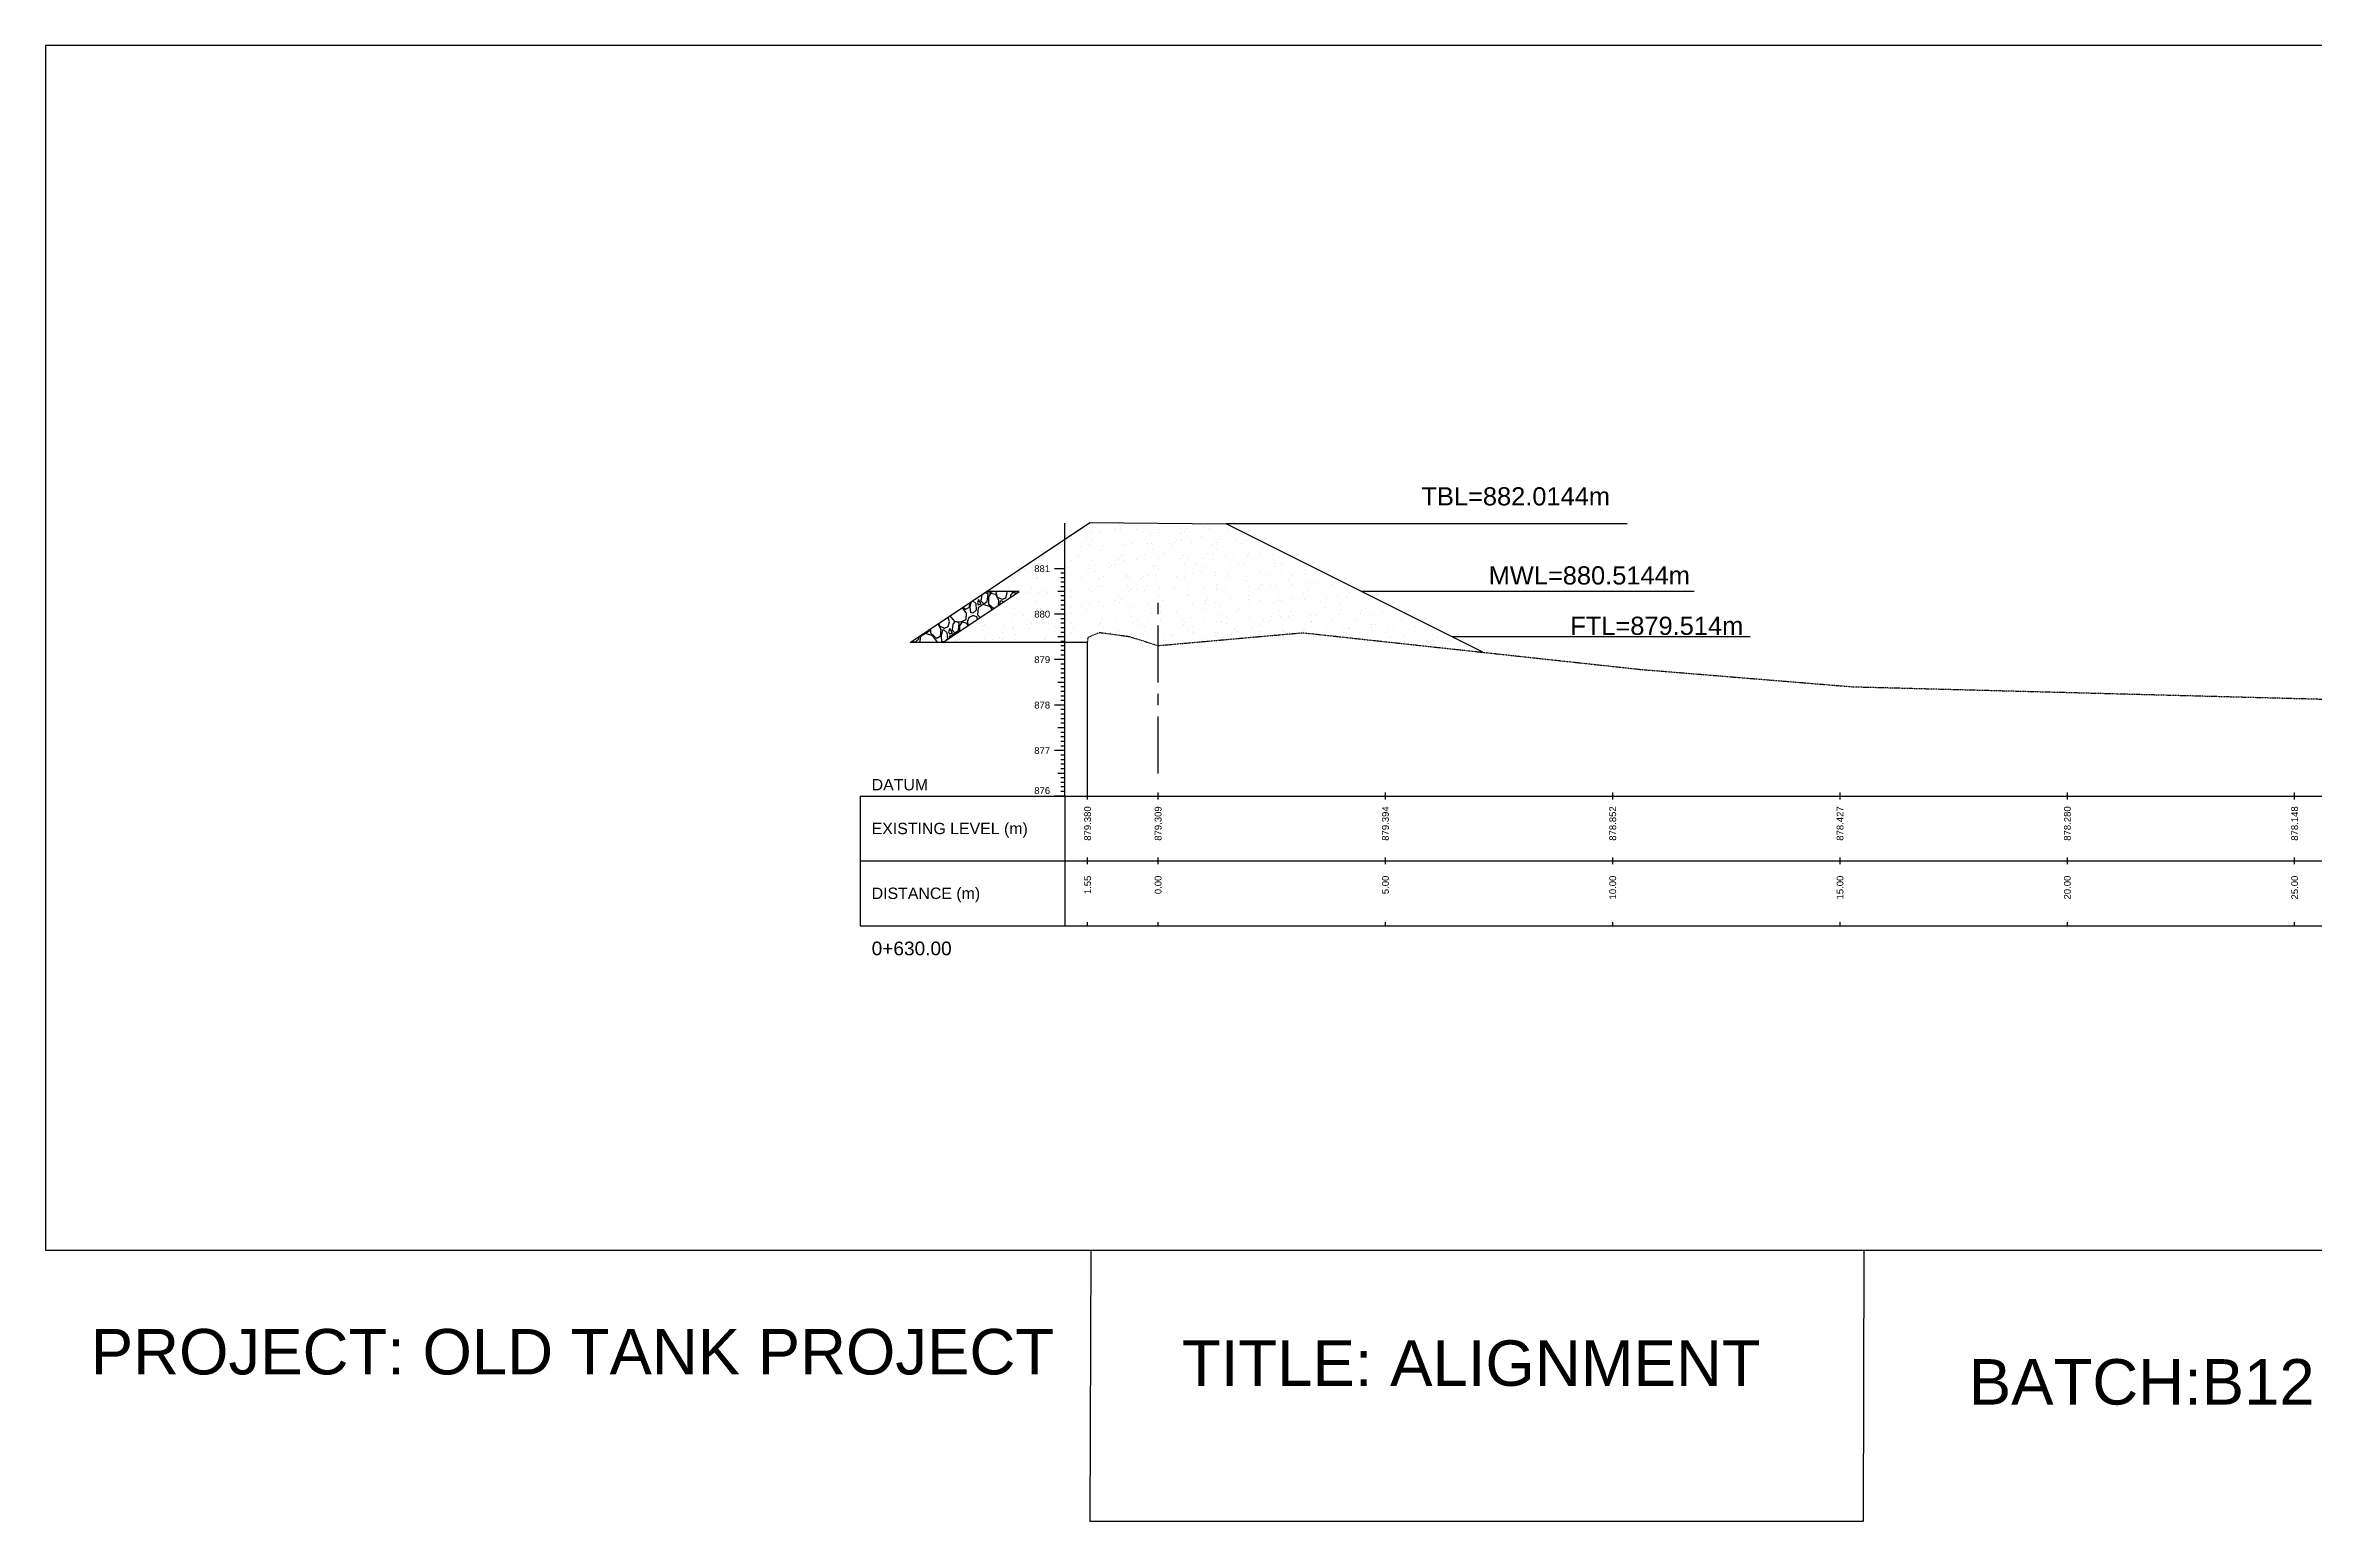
# Model space of a CAD drawing. Header units: millimetres. Extents: x 2640 to 12113, y 6003 to 13668.
# Drawn here: x 3527.2 to 4026.3, y 6450.8 to 6775.4 of the extents above; entities that cross this region are included whole.
import ezdxf
from ezdxf.enums import TextEntityAlignment as Align

# ---------------------------------------------------------------- set-up
doc = ezdxf.new("R2010")
doc.units = ezdxf.units.MM
doc.linetypes.add('CENTER', pattern=[2, 1.25, -0.25, 0.25, -0.25])
doc.linetypes.add('HIDDEN', pattern=[0.375, 0.25, -0.125])
for name, color, linetype in [('CL', 6, 'CENTER'), ('CS_Drawing', 7, 'Continuous'), ('GL', 3, 'HIDDEN')]:
    doc.layers.add(name, color=color, linetype=linetype)
doc.styles.get("Standard").update_dxf_attribs({"font": 'arial.ttf'})

msp = doc.modelspace()

# ---------------------------------------------------------------- linework, layer by layer
for p, q in [((3717.4, 6644.164), (3756.947, 6670.529)), ((3751.447, 6660.364), (3751.447, 6670.364)), ((3756.947, 6670.529), (3786.946, 6670.2)), ((3843.382, 6641.981), (3786.946, 6670.2)), ((3724.611, 6644.164), (3741.374, 6655.339)), ((3741.374, 6655.339), (3734.165, 6655.341))]:
    msp.add_line(p, q)
at = {"linetype": 'Continuous'}
for p, q in [((3756.869, 6670.015), (3756.869, 6670.015)), ((3757.433, 6668.566), (3757.433, 6668.566)), ((3759.5, 6668.765), (3759.5, 6668.765)), ((3762.327, 6668.726), (3762.327, 6668.726)), ((3762.488, 6669.285), (3762.488, 6669.285)), ((3763.17, 6670.356), (3763.17, 6670.356)), ((3763.409, 6670.292), (3763.409, 6670.292)), ((3763.583, 6668.97), (3763.583, 6668.97)), ((3767.221, 6668.886), (3767.221, 6668.886)), ((3768.525, 6668.545), (3768.525, 6668.545)), ((3772.115, 6669.046), (3772.115, 6669.046)), ((3776.573, 6670.204), (3776.573, 6670.204)), ((3777.009, 6669.206), (3777.009, 6669.206)), ((3777.841, 6668.644), (3777.841, 6668.644)), ((3778.27, 6669.112), (3778.27, 6669.112)), ((3781.903, 6669.366), (3781.903, 6669.366)), ((3782.266, 6668.6), (3782.266, 6668.6)), ((3783.287, 6669.158), (3783.287, 6669.158)), ((3786.798, 6669.526), (3786.798, 6669.526)), ((3787.295, 6668.892), (3787.295, 6668.892)), ((3787.944, 6669.581), (3787.944, 6669.581)), ((3749.767, 6665.182), (3749.767, 6665.182)), ((3749.995, 6665.183), (3749.995, 6665.183)), ((3750.873, 6665.608), (3750.873, 6665.608)), ((3751.047, 6664.286), (3751.047, 6664.286)), ((3754.73, 6663.559), (3754.73, 6663.559)), ((3754.889, 6665.343), (3754.889, 6665.343)), ((3756.127, 6667.234), (3756.127, 6667.234)), ((3756.755, 6665.769), (3756.755, 6665.769)), ((3756.81, 6668.305), (3756.81, 6668.305)), ((3757.141, 6667.95), (3757.141, 6667.95)), ((3757.315, 6666.628), (3757.315, 6666.628)), ((3759.071, 6668.297), (3759.071, 6668.297)), ((3759.281, 6664.251), (3759.281, 6664.251)), ((3759.783, 6665.503), (3759.783, 6665.503)), ((3764.037, 6665.52), (3764.037, 6665.52)), ((3764.677, 6665.663), (3764.677, 6665.663)), ((3765.641, 6666.302), (3765.641, 6666.302)), ((3766.071, 6665.867), (3766.071, 6665.867)), ((3766.5, 6666.335), (3766.5, 6666.335)), ((3769.545, 6664.498), (3769.545, 6664.498)), ((3769.571, 6665.823), (3769.571, 6665.823)), ((3770.305, 6667.862), (3770.305, 6667.862)), ((3770.577, 6665.797), (3770.577, 6665.797)), ((3770.751, 6664.475), (3770.751, 6664.475)), ((3772.002, 6668.354), (3772.002, 6668.354)), ((3773.5, 6663.906), (3773.5, 6663.906)), ((3774.465, 6665.983), (3774.465, 6665.983)), ((3775.223, 6665.478), (3775.223, 6665.478)), ((3775.525, 6666.116), (3775.525, 6666.116)), ((3775.905, 6666.549), (3775.905, 6666.549)), ((3776.845, 6668.139), (3776.845, 6668.139)), ((3777.019, 6666.816), (3777.019, 6666.816)), ((3779.36, 6666.143), (3779.36, 6666.143)), ((3781.583, 6667.529), (3781.583, 6667.529)), ((3782.524, 6663.686), (3782.524, 6663.686)), ((3783.742, 6665.708), (3783.742, 6665.708)), ((3784.013, 6663.643), (3784.013, 6663.643)), ((3784.254, 6666.303), (3784.254, 6666.303)), ((3784.737, 6664.547), (3784.737, 6664.547)), ((3784.841, 6666.214), (3784.841, 6666.214)), ((3785.27, 6666.682), (3785.27, 6666.682)), ((3789.148, 6666.463), (3789.148, 6666.463)), ((3790.01, 6668.05), (3790.01, 6668.05)), ((3790.282, 6665.985), (3790.282, 6665.985)), ((3790.456, 6664.663), (3790.456, 6664.663)), ((3791.097, 6666.598), (3791.097, 6666.598)), ((3791.841, 6663.785), (3791.841, 6663.785)), ((3792.27, 6664.253), (3792.27, 6664.253)), ((3794.042, 6666.623), (3794.042, 6666.623)), ((3794.295, 6666.463), (3794.295, 6666.463)), ((3794.319, 6663.722), (3794.319, 6663.722)), ((3795.001, 6664.793), (3795.001, 6664.793)), ((3797.178, 6663.555), (3797.178, 6663.555)), ((3742.531, 6660.314), (3742.531, 6660.314)), ((3742.96, 6660.782), (3742.96, 6660.782)), ((3744.779, 6661.944), (3744.779, 6661.944)), ((3746.56, 6660.148), (3746.56, 6660.148)), ((3747.613, 6661.749), (3747.613, 6661.749)), ((3751.501, 6660.836), (3751.501, 6660.836)), ((3751.773, 6658.771), (3751.773, 6658.771)), ((3751.984, 6660.563), (3751.984, 6660.563)), ((3752.507, 6661.909), (3752.507, 6661.909)), ((3752.92, 6662.2), (3752.92, 6662.2)), ((3754.301, 6663.091), (3754.301, 6663.091)), ((3756.142, 6659.324), (3756.142, 6659.324)), ((3756.824, 6660.395), (3756.824, 6660.395)), ((3757.402, 6662.069), (3757.402, 6662.069)), ((3757.769, 6663.178), (3757.769, 6663.178)), ((3758.041, 6661.113), (3758.041, 6661.113)), ((3758.215, 6659.791), (3758.215, 6659.791)), ((3760.03, 6658.643), (3760.03, 6658.643)), ((3761.301, 6660.661), (3761.301, 6660.661)), ((3761.73, 6661.129), (3761.73, 6661.129)), ((3762.296, 6662.229), (3762.296, 6662.229)), ((3762.502, 6661.375), (3762.502, 6661.375)), ((3763.185, 6662.446), (3763.185, 6662.446)), ((3763.754, 6663.339), (3763.754, 6663.339)), ((3764.309, 6663.455), (3764.309, 6663.455)), ((3764.483, 6662.133), (3764.483, 6662.133)), ((3764.924, 6658.803), (3764.924, 6658.803)), ((3764.937, 6658.683), (3764.937, 6658.683)), ((3767.19, 6662.389), (3767.19, 6662.389)), ((3768.729, 6658.7), (3768.729, 6658.7)), ((3768.863, 6663.427), (3768.863, 6663.427)), ((3769.818, 6658.963), (3769.818, 6658.963)), ((3770.754, 6660.91), (3770.754, 6660.91)), ((3771.205, 6661.025), (3771.205, 6661.025)), ((3771.477, 6658.96), (3771.477, 6658.96)), ((3772.016, 6660.444), (3772.016, 6660.444)), ((3772.084, 6662.549), (3772.084, 6662.549)), ((3773.071, 6663.438), (3773.071, 6663.438)), ((3774.713, 6659.123), (3774.713, 6659.123)), ((3775.92, 6658.639), (3775.92, 6658.639)), ((3776.978, 6662.709), (3776.978, 6662.709)), ((3777.473, 6663.366), (3777.473, 6663.366)), ((3777.745, 6661.301), (3777.745, 6661.301)), ((3777.919, 6659.979), (3777.919, 6659.979)), ((3778.376, 6662.495), (3778.376, 6662.495)), ((3779.607, 6659.283), (3779.607, 6659.283)), ((3780.071, 6661.008), (3780.071, 6661.008)), ((3780.5, 6661.476), (3780.5, 6661.476)), ((3781.598, 6659.619), (3781.598, 6659.619)), ((3781.872, 6662.869), (3781.872, 6662.869)), ((3782.28, 6660.691), (3782.28, 6660.691)), ((3784.188, 6662.321), (3784.188, 6662.321)), ((3784.501, 6659.443), (3784.501, 6659.443)), ((3784.642, 6658.871), (3784.642, 6658.871)), ((3786.766, 6663.029), (3786.766, 6663.029)), ((3787.07, 6658.579), (3787.07, 6658.579)), ((3787.499, 6659.047), (3787.499, 6659.047)), ((3787.958, 6661.671), (3787.958, 6661.671)), ((3788.641, 6662.742), (3788.641, 6662.742)), ((3789.395, 6659.603), (3789.395, 6659.603)), ((3789.524, 6661.257), (3789.524, 6661.257)), ((3790.91, 6661.213), (3790.91, 6661.213)), ((3791.111, 6658.688), (3791.111, 6658.688)), ((3791.182, 6659.148), (3791.182, 6659.148)), ((3791.661, 6663.189), (3791.661, 6663.189)), ((3794.289, 6659.763), (3794.289, 6659.763)), ((3796.524, 6658.827), (3796.524, 6658.827)), ((3796.555, 6663.349), (3796.555, 6663.349)), ((3797.45, 6661.49), (3797.45, 6661.49)), ((3797.472, 6660.739), (3797.472, 6660.739)), ((3797.624, 6660.168), (3797.624, 6660.168)), ((3798.841, 6661.355), (3798.841, 6661.355)), ((3799.183, 6659.923), (3799.183, 6659.923)), ((3799.27, 6661.823), (3799.27, 6661.823)), ((3801.376, 6658.935), (3801.376, 6658.935)), ((3804.077, 6660.083), (3804.077, 6660.083)), ((3804.346, 6659.06), (3804.346, 6659.06)), ((3805.84, 6658.926), (3805.84, 6658.926)), ((3806.269, 6659.394), (3806.269, 6659.394)), ((3807.054, 6659.915), (3807.054, 6659.915)), ((3732.468, 6653.594), (3732.214, 6652.832)), ((3733.04, 6652.642), (3732.468, 6653.594)), ((3733.167, 6654.547), (3732.976, 6653.277)), ((3733.437, 6654.855), (3733.167, 6654.547)), ((3733.992, 6655.055), (3733.736, 6655.055)), ((3733.812, 6655.106), (3734.881, 6655.055)), ((3734.564, 6654.737), (3733.992, 6655.055)), ((3734.373, 6653.15), (3734.564, 6654.737)), ((3734.691, 6654.166), (3735.262, 6654.991)), ((3734.691, 6652.515), (3734.691, 6654.166)), ((3734.881, 6655.055), (3735.56, 6655.34)), ((3735.262, 6654.991), (3736.151, 6654.737)), ((3736.151, 6654.737), (3736.85, 6653.404)), ((3736.342, 6655.055), (3736.449, 6655.34)), ((3736.659, 6654.039), (3736.342, 6655.055)), ((3737.548, 6653.658), (3736.659, 6654.039)), ((3737.548, 6653.594), (3738.437, 6653.975)), ((3738.189, 6655.576), (3738.189, 6655.576)), ((3738.437, 6653.975), (3738.755, 6655.055)), ((3738.755, 6655.055), (3738.671, 6655.34)), ((3738.965, 6656.152), (3738.965, 6656.152)), ((3739.517, 6654.547), (3739.442, 6654.052)), ((3739.961, 6655.055), (3739.517, 6654.547)), ((3739.695, 6655.34), (3739.898, 6655.118)), ((3739.898, 6655.118), (3740.966, 6655.067)), ((3740.342, 6655.055), (3739.961, 6655.055)), ((3740.199, 6658.097), (3740.199, 6658.097)), ((3740.214, 6657.786), (3740.214, 6657.786)), ((3740.672, 6654.871), (3740.342, 6655.055)), ((3740.454, 6658.003), (3740.454, 6658.003)), ((3742.804, 6654.94), (3742.804, 6654.94)), ((3743.421, 6655.221), (3743.421, 6655.221)), ((3744.103, 6656.292), (3744.103, 6656.292)), ((3745.233, 6658.494), (3745.233, 6658.494)), ((3745.348, 6658.163), (3745.348, 6658.163)), ((3745.505, 6656.429), (3745.505, 6656.429)), ((3745.679, 6655.107), (3745.679, 6655.107)), ((3747.214, 6655.356), (3747.214, 6655.356)), ((3747.698, 6655.1), (3747.698, 6655.1)), ((3749.53, 6657.885), (3749.53, 6657.885)), ((3749.781, 6657.273), (3749.781, 6657.273)), ((3749.959, 6658.353), (3749.959, 6658.353)), ((3750.242, 6658.323), (3750.242, 6658.323)), ((3750.464, 6658.344), (3750.464, 6658.344)), ((3751.947, 6657.449), (3751.947, 6657.449)), ((3752.401, 6653.999), (3752.401, 6653.999)), ((3752.592, 6655.26), (3752.592, 6655.26)), ((3752.935, 6654.29), (3752.935, 6654.29)), ((3755.136, 6658.483), (3755.136, 6658.483)), ((3756.53, 6655.455), (3756.53, 6655.455)), ((3756.959, 6655.923), (3756.959, 6655.923)), ((3757.486, 6655.42), (3757.486, 6655.42)), ((3758.669, 6656.341), (3758.669, 6656.341)), ((3758.941, 6654.276), (3758.941, 6654.276)), ((3758.984, 6658.133), (3758.984, 6658.133)), ((3759.295, 6656.341), (3759.295, 6656.341)), ((3762.381, 6655.58), (3762.381, 6655.58)), ((3763.199, 6654.536), (3763.199, 6654.536)), ((3765.209, 6656.618), (3765.209, 6656.618)), ((3765.383, 6655.296), (3765.383, 6655.296)), ((3765.655, 6658.392), (3765.655, 6658.392)), ((3765.984, 6655.704), (3765.984, 6655.704)), ((3767.275, 6655.74), (3767.275, 6655.74)), ((3768.3, 6658.232), (3768.3, 6658.232)), ((3768.877, 6655.517), (3768.877, 6655.517)), ((3769.559, 6656.588), (3769.559, 6656.588)), ((3771.651, 6657.637), (3771.651, 6657.637)), ((3772.105, 6654.187), (3772.105, 6654.187)), ((3772.169, 6655.9), (3772.169, 6655.9)), ((3775.237, 6657.568), (3775.237, 6657.568)), ((3775.3, 6655.802), (3775.3, 6655.802)), ((3775.729, 6656.27), (3775.729, 6656.27)), ((3777.063, 6656.06), (3777.063, 6656.06)), ((3777.754, 6658.48), (3777.754, 6658.48)), ((3778.374, 6656.529), (3778.374, 6656.529)), ((3778.391, 6654.585), (3778.391, 6654.585)), ((3778.645, 6654.464), (3778.645, 6654.464)), ((3781.957, 6656.22), (3781.957, 6656.22)), ((3782.729, 6653.841), (3782.729, 6653.841)), ((3784.751, 6656.637), (3784.751, 6656.637)), ((3784.754, 6656.051), (3784.754, 6656.051)), ((3784.914, 6656.806), (3784.914, 6656.806)), ((3785.088, 6655.484), (3785.088, 6655.484)), ((3786.851, 6656.38), (3786.851, 6656.38)), ((3787.973, 6653.761), (3787.973, 6653.761)), ((3788.655, 6654.832), (3788.655, 6654.832)), ((3791.356, 6657.826), (3791.356, 6657.826)), ((3791.745, 6656.54), (3791.745, 6656.54)), ((3791.754, 6653.621), (3791.754, 6653.621)), ((3791.81, 6654.376), (3791.81, 6654.376)), ((3794.07, 6656.149), (3794.07, 6656.149)), ((3794.333, 6655.812), (3794.333, 6655.812)), ((3794.499, 6656.617), (3794.499, 6656.617)), ((3795.015, 6656.883), (3795.015, 6656.883)), ((3796.639, 6656.7), (3796.639, 6656.7)), ((3798.078, 6656.718), (3798.078, 6656.718)), ((3798.35, 6654.653), (3798.35, 6654.653)), ((3800.693, 6657.864), (3800.693, 6657.864)), ((3801.07, 6653.72), (3801.07, 6653.72)), ((3801.499, 6654.188), (3801.499, 6654.188)), ((3801.534, 6656.86), (3801.534, 6656.86)), ((3803.524, 6656.398), (3803.524, 6656.398)), ((3803.847, 6654.881), (3803.847, 6654.881)), ((3804.046, 6653.586), (3804.046, 6653.586)), ((3804.618, 6656.995), (3804.618, 6656.995)), ((3804.792, 6655.673), (3804.792, 6655.673)), ((3806.428, 6657.02), (3806.428, 6657.02)), ((3808.94, 6653.746), (3808.94, 6653.746)), ((3810.207, 6656.932), (3810.207, 6656.932)), ((3810.524, 6653.968), (3810.524, 6653.968)), ((3811.06, 6658.014), (3811.06, 6658.014)), ((3811.322, 6657.18), (3811.322, 6657.18)), ((3811.515, 6654.564), (3811.515, 6654.564)), ((3812.84, 6656.496), (3812.84, 6656.496)), ((3813.269, 6656.964), (3813.269, 6656.964)), ((3813.429, 6654.056), (3813.429, 6654.056)), ((3813.835, 6653.906), (3813.835, 6653.906)), ((3814.111, 6655.128), (3814.111, 6655.128)), ((3818.729, 6654.066), (3818.729, 6654.066)), ((3725.737, 6647.625), (3726.055, 6648.705)), ((3726.055, 6648.705), (3725.752, 6649.732)), ((3726.103, 6649.966), (3727.198, 6648.768)), ((3727.261, 6648.705), (3726.817, 6648.197)), ((3727.198, 6648.768), (3728.531, 6648.705)), ((3727.642, 6648.705), (3727.261, 6648.705)), ((3728.214, 6648.387), (3727.642, 6648.705)), ((3728.341, 6647.816), (3728.912, 6648.641)), ((3728.531, 6648.705), (3729.738, 6649.213)), ((3729.801, 6650.546), (3728.839, 6651.791)), ((3728.912, 6648.641), (3729.801, 6648.387)), ((3729.611, 6651.372), (3729.015, 6651.908)), ((3730.373, 6651.816), (3729.611, 6651.372)), ((3729.738, 6649.213), (3729.801, 6650.546)), ((3729.992, 6648.705), (3730.373, 6649.721)), ((3730.238, 6647.916), (3729.992, 6648.705)), ((3730.457, 6652.869), (3730.373, 6651.816)), ((3730.373, 6649.721), (3731.198, 6650.102)), ((3730.862, 6653.139), (3730.563, 6651.943)), ((3730.563, 6651.943), (3730.69, 6650.737)), ((3731.198, 6650.546), (3730.69, 6650.737)), ((3731.198, 6653.277), (3731.013, 6653.24)), ((3731.198, 6653.277), (3731.833, 6652.705)), ((3731.96, 6651.245), (3731.198, 6650.546)), ((3732.087, 6649.784), (3731.198, 6650.102)), ((3731.833, 6652.705), (3731.96, 6651.245)), ((3732.243, 6649.252), (3732.087, 6649.784)), ((3732.214, 6652.832), (3732.405, 6652.388)), ((3732.341, 6651.753), (3732.214, 6650.229)), ((3732.214, 6650.229), (3732.779, 6649.61)), ((3733.484, 6652.451), (3732.341, 6651.753)), ((3732.405, 6652.388), (3733.04, 6652.642)), ((3732.976, 6653.277), (3733.611, 6652.642)), ((3735.072, 6651.943), (3733.484, 6652.451)), ((3733.611, 6652.642), (3734.373, 6653.15)), ((3735.731, 6651.578), (3734.691, 6652.515)), ((3735.482, 6651.412), (3735.072, 6651.943)), ((3735.528, 6651.346), (3735.528, 6651.346)), ((3736.85, 6653.404), (3736.758, 6652.262)), ((3737.231, 6653.213), (3737.04, 6652.45)), ((3737.548, 6653.277), (3737.231, 6653.213)), ((3737.548, 6653.277), (3737.859, 6652.996)), ((3739.411, 6652.765), (3739.411, 6652.765)), ((3739.865, 6649.315), (3739.865, 6649.315)), ((3740.214, 6650.187), (3740.214, 6650.187)), ((3740.423, 6651.506), (3740.423, 6651.506)), ((3742.443, 6650.15), (3742.443, 6650.15)), ((3744.76, 6652.679), (3744.76, 6652.679)), ((3745.189, 6653.147), (3745.189, 6653.147)), ((3745.317, 6651.666), (3745.317, 6651.666)), ((3746.133, 6651.657), (3746.133, 6651.657)), ((3746.405, 6649.592), (3746.405, 6649.592)), ((3746.574, 6652.238), (3746.574, 6652.238)), ((3749.796, 6649.363), (3749.796, 6649.363)), ((3750.211, 6651.826), (3750.211, 6651.826)), ((3750.478, 6650.434), (3750.478, 6650.434)), ((3751.76, 6650.249), (3751.76, 6650.249)), ((3752.189, 6650.717), (3752.189, 6650.717)), ((3752.673, 6651.934), (3752.673, 6651.934)), ((3752.847, 6650.612), (3752.847, 6650.612)), ((3754.214, 6652.927), (3754.214, 6652.927)), ((3755.105, 6651.986), (3755.105, 6651.986)), ((3756.156, 6651.414), (3756.156, 6651.414)), ((3756.839, 6652.485), (3756.839, 6652.485)), ((3757.734, 6648.56), (3757.734, 6648.56)), ((3759.115, 6652.954), (3759.115, 6652.954)), ((3759.569, 6649.504), (3759.569, 6649.504)), ((3759.999, 6652.146), (3759.999, 6652.146)), ((3761.213, 6650.497), (3761.213, 6650.497)), ((3762.517, 6653.465), (3762.517, 6653.465)), ((3762.628, 6648.72), (3762.628, 6648.72)), ((3763.53, 6653.026), (3763.53, 6653.026)), ((3763.959, 6653.494), (3763.959, 6653.494)), ((3764.893, 6652.306), (3764.893, 6652.306)), ((3765.67, 6650.482), (3765.67, 6650.482)), ((3765.837, 6651.846), (3765.837, 6651.846)), ((3766.109, 6649.781), (3766.109, 6649.781)), ((3767.522, 6648.88), (3767.522, 6648.88)), ((3769.574, 6648.678), (3769.574, 6648.678)), ((3769.787, 6652.466), (3769.787, 6652.466)), ((3770.53, 6650.596), (3770.53, 6650.596)), ((3770.959, 6651.064), (3770.959, 6651.064)), ((3772.03, 6652.534), (3772.03, 6652.534)), ((3772.377, 6652.122), (3772.377, 6652.122)), ((3772.416, 6649.04), (3772.416, 6649.04)), ((3772.551, 6650.8), (3772.551, 6650.8)), ((3772.984, 6653.274), (3772.984, 6653.274)), ((3774.681, 6652.626), (3774.681, 6652.626)), ((3775.252, 6649.658), (3775.252, 6649.658)), ((3775.934, 6650.729), (3775.934, 6650.729)), ((3777.31, 6649.2), (3777.31, 6649.2)), ((3777.958, 6648.635), (3777.958, 6648.635)), ((3778.82, 6653.142), (3778.82, 6653.142)), ((3779.274, 6649.692), (3779.274, 6649.692)), ((3779.576, 6652.786), (3779.576, 6652.786)), ((3779.983, 6650.845), (3779.983, 6650.845)), ((3781.612, 6651.71), (3781.612, 6651.71)), ((3782.204, 6649.36), (3782.204, 6649.36)), ((3782.295, 6652.781), (3782.295, 6652.781)), ((3782.3, 6653.373), (3782.3, 6653.373)), ((3784.47, 6652.946), (3784.47, 6652.946)), ((3784.765, 6648.727), (3784.765, 6648.727)), ((3785.542, 6652.034), (3785.542, 6652.034)), ((3785.814, 6649.969), (3785.814, 6649.969)), ((3785.988, 6648.647), (3785.988, 6648.647)), ((3787.098, 6649.52), (3787.098, 6649.52)), ((3789.3, 6650.943), (3789.3, 6650.943)), ((3789.364, 6653.106), (3789.364, 6653.106)), ((3789.729, 6651.411), (3789.729, 6651.411)), ((3791.126, 6650.778), (3791.126, 6650.778)), ((3791.992, 6649.68), (3791.992, 6649.68)), ((3792.082, 6652.311), (3792.082, 6652.311)), ((3792.256, 6650.989), (3792.256, 6650.989)), ((3794.258, 6653.266), (3794.258, 6653.266)), ((3795.03, 6648.973), (3795.03, 6648.973)), ((3796.728, 6648.982), (3796.728, 6648.982)), ((3796.887, 6649.84), (3796.887, 6649.84)), ((3797.486, 6652.829), (3797.486, 6652.829)), ((3798.524, 6653.331), (3798.524, 6653.331)), ((3798.753, 6651.192), (3798.753, 6651.192)), ((3798.978, 6649.881), (3798.978, 6649.881)), ((3799.152, 6653.426), (3799.152, 6653.426)), ((3800.708, 6649.954), (3800.708, 6649.954)), ((3801.39, 6651.025), (3801.39, 6651.025)), ((3801.781, 6650), (3801.781, 6650)), ((3805.246, 6652.223), (3805.246, 6652.223)), ((3805.518, 6650.158), (3805.518, 6650.158)), ((3805.692, 6648.836), (3805.692, 6648.836)), ((3805.753, 6648.762), (3805.753, 6648.762)), ((3806.675, 6650.16), (3806.675, 6650.16)), ((3807.068, 6652.005), (3807.068, 6652.005)), ((3807.751, 6653.076), (3807.751, 6653.076)), ((3808.07, 6651.29), (3808.07, 6651.29)), ((3808.499, 6651.758), (3808.499, 6651.758)), ((3810.221, 6649.022), (3810.221, 6649.022)), ((3811.569, 6650.32), (3811.569, 6650.32)), ((3811.786, 6652.499), (3811.786, 6652.499)), ((3811.96, 6651.177), (3811.96, 6651.177)), ((3815.069, 6648.861), (3815.069, 6648.861)), ((3815.498, 6649.329), (3815.498, 6649.329)), ((3816.463, 6650.48), (3816.463, 6650.48)), ((3816.582, 6651.074), (3816.582, 6651.074)), ((3817.523, 6651.539), (3817.523, 6651.539)), ((3818.229, 6653.519), (3818.229, 6653.519)), ((3818.683, 6650.069), (3818.683, 6650.069)), ((3820.486, 6649.269), (3820.486, 6649.269)), ((3821.357, 6650.64), (3821.357, 6650.64)), ((3824.523, 6649.109), (3824.523, 6649.109)), ((3825.223, 6650.346), (3825.223, 6650.346)), ((3825.397, 6649.024), (3825.397, 6649.024)), ((3826.164, 6650.249), (3826.164, 6650.249)), ((3717.973, 6644.546), (3717.99, 6644.387)), ((3718.498, 6644.196), (3717.99, 6644.387)), ((3719.26, 6644.895), (3718.498, 6644.196)), ((3719.218, 6645.376), (3719.26, 6644.895)), ((3719.641, 6645.403), (3719.538, 6644.164)), ((3720.784, 6646.101), (3719.641, 6645.403)), ((3720.783, 6646.42), (3720.911, 6646.292)), ((3722.372, 6645.593), (3720.784, 6646.101)), ((3720.911, 6646.292), (3721.673, 6646.8)), ((3721.673, 6646.8), (3721.701, 6647.031)), ((3721.991, 6646.165), (3721.991, 6647.225)), ((3723.261, 6645.022), (3721.991, 6646.165)), ((3723.451, 6644.196), (3722.372, 6645.593)), ((3724.023, 6645.466), (3723.261, 6645.022)), ((3723.45, 6644.164), (3723.451, 6644.196)), ((3723.524, 6648.247), (3724.15, 6647.054)), ((3723.959, 6647.689), (3723.74, 6648.391)), ((3724.848, 6647.308), (3723.959, 6647.689)), ((3724.15, 6647.054), (3724.023, 6645.466)), ((3724.531, 6646.863), (3724.213, 6645.593)), ((3724.213, 6645.593), (3724.34, 6644.387)), ((3724.727, 6644.242), (3724.34, 6644.387)), ((3724.848, 6646.927), (3724.531, 6646.863)), ((3724.848, 6647.244), (3725.737, 6647.625)), ((3724.848, 6646.927), (3725.483, 6646.355)), ((3725.61, 6644.895), (3725.352, 6644.658)), ((3725.483, 6646.355), (3725.61, 6644.895)), ((3725.825, 6644.377), (3725.825, 6644.377)), ((3726.118, 6647.244), (3725.864, 6646.482)), ((3725.864, 6646.482), (3726.055, 6646.038)), ((3725.991, 6645.403), (3725.963, 6645.065)), ((3727.134, 6646.101), (3725.991, 6645.403)), ((3726.055, 6646.038), (3726.69, 6646.292)), ((3726.69, 6646.292), (3726.118, 6647.244)), ((3726.817, 6648.197), (3726.626, 6646.927)), ((3726.626, 6646.927), (3727.261, 6646.292)), ((3727.392, 6646.018), (3727.134, 6646.101)), ((3727.261, 6646.292), (3728.023, 6646.8)), ((3727.328, 6644.631), (3727.328, 6644.631)), ((3727.493, 6646.084), (3727.493, 6646.084)), ((3728.023, 6646.8), (3728.214, 6648.387)), ((3728.219, 6644.696), (3728.219, 6644.696)), ((3728.341, 6646.651), (3728.341, 6647.816)), ((3728.648, 6645.164), (3728.648, 6645.164)), ((3729.801, 6648.387), (3730.097, 6647.822)), ((3730.673, 6647.374), (3730.673, 6647.374)), ((3730.719, 6644.537), (3730.719, 6644.537)), ((3731.397, 6644.28), (3731.397, 6644.28)), ((3733.263, 6647.76), (3733.263, 6647.76)), ((3733.597, 6646.973), (3733.597, 6646.973)), ((3733.853, 6648.136), (3733.853, 6648.136)), ((3733.868, 6644.908), (3733.868, 6644.908)), ((3735.613, 6644.697), (3735.613, 6644.697)), ((3737.075, 6645.26), (3737.075, 6645.26)), ((3737.673, 6644.944), (3737.673, 6644.944)), ((3737.757, 6646.331), (3737.757, 6646.331)), ((3738.157, 6647.92), (3738.157, 6647.92)), ((3739.989, 6647.472), (3739.989, 6647.472)), ((3740.137, 6647.25), (3740.137, 6647.25)), ((3740.311, 6645.928), (3740.311, 6645.928)), ((3740.418, 6647.941), (3740.418, 6647.941)), ((3740.507, 6644.857), (3740.507, 6644.857)), ((3743.051, 6648.08), (3743.051, 6648.08)), ((3743.435, 6647.311), (3743.435, 6647.311)), ((3744.118, 6648.382), (3744.118, 6648.382)), ((3745.401, 6645.017), (3745.401, 6645.017)), ((3746.579, 6648.27), (3746.579, 6648.27)), ((3746.589, 6644.328), (3746.589, 6644.328)), ((3746.989, 6645.043), (3746.989, 6645.043)), ((3747.033, 6644.82), (3747.033, 6644.82)), ((3747.418, 6645.511), (3747.418, 6645.511)), ((3747.945, 6648.24), (3747.945, 6648.24)), ((3749.443, 6647.721), (3749.443, 6647.721)), ((3750.296, 6645.177), (3750.296, 6645.177)), ((3752.839, 6648.4), (3752.839, 6648.4)), ((3752.949, 6646.38), (3752.949, 6646.38)), ((3753.301, 6647.162), (3753.301, 6647.162)), ((3753.573, 6645.097), (3753.573, 6645.097)), ((3755.19, 6645.337), (3755.19, 6645.337)), ((3756.443, 6645.291), (3756.443, 6645.291)), ((3758.759, 6647.82), (3758.759, 6647.82)), ((3759.188, 6648.288), (3759.188, 6648.288)), ((3759.309, 6648.431), (3759.309, 6648.431)), ((3759.841, 6647.439), (3759.841, 6647.439)), ((3763.213, 6646.627), (3763.213, 6646.627)), ((3764.978, 6645.657), (3764.978, 6645.657)), ((3766.188, 6645.858), (3766.188, 6645.858)), ((3766.283, 6648.459), (3766.283, 6648.459)), ((3768.213, 6648.068), (3768.213, 6648.068)), ((3768.891, 6647.607), (3768.891, 6647.607)), ((3769.872, 6645.817), (3769.872, 6645.817)), ((3772.045, 6644.624), (3772.045, 6644.624)), ((3773.006, 6647.35), (3773.006, 6647.35)), ((3773.277, 6645.285), (3773.277, 6645.285)), ((3773.452, 6643.963), (3773.452, 6643.963)), ((3774.766, 6645.977), (3774.766, 6645.977)), ((3775.213, 6645.638), (3775.213, 6645.638)), ((3777.529, 6648.167), (3777.529, 6648.167)), ((3778.405, 6646.675), (3778.405, 6646.675)), ((3779.546, 6647.627), (3779.546, 6647.627)), ((3779.66, 6646.137), (3779.66, 6646.137)), ((3779.72, 6646.305), (3779.72, 6646.305)), ((3782.309, 6644.871), (3782.309, 6644.871)), ((3784.529, 6645.737), (3784.529, 6645.737)), ((3784.555, 6646.297), (3784.555, 6646.297)), ((3784.958, 6646.205), (3784.958, 6646.205)), ((3786.442, 6645.197), (3786.442, 6645.197)), ((3786.983, 6648.415), (3786.983, 6648.415)), ((3787.987, 6645.851), (3787.987, 6645.851)), ((3788.669, 6646.922), (3788.669, 6646.922)), ((3789.449, 6646.457), (3789.449, 6646.457)), ((3792.71, 6647.539), (3792.71, 6647.539)), ((3792.982, 6645.474), (3792.982, 6645.474)), ((3793.983, 6645.986), (3793.983, 6645.986)), ((3794.343, 6646.617), (3794.343, 6646.617)), ((3794.347, 6647.902), (3794.347, 6647.902)), ((3796.299, 6648.514), (3796.299, 6648.514)), ((3799.237, 6646.777), (3799.237, 6646.777)), ((3799.25, 6647.816), (3799.25, 6647.816)), ((3799.424, 6646.494), (3799.424, 6646.494)), ((3803.728, 6646.552), (3803.728, 6646.552)), ((3803.861, 6646.971), (3803.861, 6646.971)), ((3804.131, 6646.937), (3804.131, 6646.937)), ((3809.025, 6647.097), (3809.025, 6647.097)), ((3812.415, 6647.727), (3812.415, 6647.727)), ((3812.686, 6645.662), (3812.686, 6645.662)), ((3812.753, 6646.333), (3812.753, 6646.333)), ((3813.443, 6646.147), (3813.443, 6646.147)), ((3813.919, 6647.257), (3813.919, 6647.257)), ((3814.125, 6647.218), (3814.125, 6647.218)), ((3818.813, 6647.417), (3818.813, 6647.417)), ((3818.955, 6648.004), (3818.955, 6648.004)), ((3819.129, 6646.682), (3819.129, 6646.682)), ((3819.803, 6648.198), (3819.803, 6648.198)), ((3822.069, 6646.431), (3822.069, 6646.431)), ((3822.498, 6646.899), (3822.498, 6646.899)), ((3822.957, 6645.215), (3822.957, 6645.215)), ((3823.708, 6647.577), (3823.708, 6647.577)), ((3825.851, 6645.574), (3825.851, 6645.574)), ((3826.22, 6644.302), (3826.22, 6644.302)), ((3828.602, 6647.737), (3828.602, 6647.737)), ((3829.069, 6644.002), (3829.069, 6644.002)), ((3829.317, 6647.266), (3829.317, 6647.266)), ((3829.498, 6644.47), (3829.498, 6644.47)), ((3831.114, 6644.462), (3831.114, 6644.462)), ((3831.523, 6646.68), (3831.523, 6646.68)), ((3832.391, 6645.851), (3832.391, 6645.851)), ((3832.539, 6644.391), (3832.539, 6644.391)), ((3832.565, 6644.529), (3832.565, 6644.529)), ((3833.221, 6645.462), (3833.221, 6645.462)), ((3836.009, 6644.622), (3836.009, 6644.622)), ((3838.523, 6644.25), (3838.523, 6644.25)), ((3839.287, 6643.421), (3839.287, 6643.421))]:
    msp.add_line(p, q, dxfattribs=at)
at = {"color": 1}
msp.add_line((3875.112, 6670.2), (3786.946, 6670.2), dxfattribs=at)
at = {"color": 4}
msp.add_line((3889.862, 6655.325), (3816.696, 6655.325), dxfattribs=at)
at = {"color": 85, "true_color": 0x58ba48}
msp.add_line((3756.447, 6644.164), (3717.4, 6644.164), dxfattribs=at)
at = {"color": 6}
msp.add_line((3902.203, 6645.404), (3836.537, 6645.404), dxfattribs=at)
for points in [[(3527.196, 6510.497), (4277.196, 6510.497), (4277.196, 6775.419), (3527.196, 6775.419)], [(3757.196, 6510.497), (3927.196, 6510.497), (3927.017, 6450.838), (3757.017, 6450.838)]]:
    msp.add_lwpolyline(points, close=True)
at = {"layer": 'CL', "ltscale": 10}
msp.add_line((3771.947, 6615.364), (3771.947, 6655.364), dxfattribs=at)
at = {"layer": 'CS_Drawing'}
for p, q in [((3751.447, 6660.364), (3749.197, 6660.364)), ((3751.447, 6660.364), (3749.872, 6660.364)), ((3751.447, 6660.364), (3750.547, 6660.364)), ((3751.447, 6659.364), (3750.547, 6659.364)), ((3751.447, 6610.364), (3751.447, 6660.364)), ((3751.447, 6655.364), (3749.872, 6655.364)), ((3751.447, 6658.364), (3750.547, 6658.364)), ((3751.447, 6657.364), (3750.547, 6657.364)), ((3751.447, 6656.364), (3750.547, 6656.364)), ((3751.447, 6655.364), (3750.547, 6655.364)), ((3751.447, 6654.364), (3750.547, 6654.364)), ((3751.447, 6650.364), (3749.197, 6650.364)), ((3751.447, 6650.364), (3749.872, 6650.364)), ((3751.447, 6653.364), (3750.547, 6653.364)), ((3751.447, 6652.364), (3750.547, 6652.364)), ((3751.447, 6651.364), (3750.547, 6651.364)), ((3751.447, 6650.364), (3750.547, 6650.364)), ((3751.447, 6649.364), (3750.547, 6649.364)), ((3751.447, 6645.364), (3749.872, 6645.364)), ((3751.447, 6648.364), (3750.547, 6648.364)), ((3751.447, 6647.364), (3750.547, 6647.364)), ((3751.447, 6646.364), (3750.547, 6646.364)), ((3751.447, 6645.364), (3750.547, 6645.364)), ((3751.447, 6644.364), (3750.547, 6644.364)), ((3756.447, 6610.364), (3756.447, 6644.164)), ((3751.447, 6640.364), (3749.197, 6640.364)), ((3751.447, 6640.364), (3749.872, 6640.364)), ((3751.447, 6643.364), (3750.547, 6643.364)), ((3751.447, 6642.364), (3750.547, 6642.364)), ((3751.447, 6641.364), (3750.547, 6641.364)), ((3751.447, 6640.364), (3750.547, 6640.364)), ((3751.447, 6639.364), (3750.547, 6639.364)), ((3751.447, 6635.364), (3749.872, 6635.364)), ((3751.447, 6638.364), (3750.547, 6638.364)), ((3751.447, 6637.364), (3750.547, 6637.364)), ((3751.447, 6636.364), (3750.547, 6636.364)), ((3751.447, 6635.364), (3750.547, 6635.364)), ((3751.447, 6634.364), (3750.547, 6634.364)), ((3751.447, 6630.364), (3749.197, 6630.364)), ((3751.447, 6630.364), (3749.872, 6630.364)), ((3751.447, 6633.364), (3750.547, 6633.364)), ((3751.447, 6632.364), (3750.547, 6632.364)), ((3751.447, 6631.364), (3750.547, 6631.364)), ((3751.447, 6630.364), (3750.547, 6630.364)), ((3751.447, 6629.364), (3750.547, 6629.364)), ((3751.447, 6625.364), (3749.872, 6625.364)), ((3751.447, 6628.364), (3750.547, 6628.364)), ((3751.447, 6627.364), (3750.547, 6627.364)), ((3751.447, 6626.364), (3750.547, 6626.364)), ((3751.447, 6625.364), (3750.547, 6625.364)), ((3751.447, 6624.364), (3750.547, 6624.364)), ((3751.447, 6620.364), (3749.197, 6620.364)), ((3751.447, 6620.364), (3749.872, 6620.364)), ((3751.447, 6623.364), (3750.547, 6623.364)), ((3751.447, 6622.364), (3750.547, 6622.364)), ((3751.447, 6621.364), (3750.547, 6621.364)), ((3751.447, 6620.364), (3750.547, 6620.364)), ((3751.447, 6619.364), (3750.547, 6619.364)), ((3751.447, 6615.364), (3749.872, 6615.364)), ((3751.447, 6618.364), (3750.547, 6618.364)), ((3751.447, 6617.364), (3750.547, 6617.364)), ((3751.447, 6616.364), (3750.547, 6616.364)), ((3751.447, 6615.364), (3750.547, 6615.364)), ((3751.447, 6614.364), (3750.547, 6614.364)), ((3706.447, 6610.364), (3751.447, 6610.364)), ((3706.447, 6610.364), (3706.447, 6581.864)), ((3751.447, 6610.364), (3749.197, 6610.364)), ((3751.447, 6610.364), (3749.872, 6610.364)), ((3751.447, 6613.364), (3750.547, 6613.364)), ((3751.447, 6612.364), (3750.547, 6612.364)), ((3751.447, 6611.364), (3750.547, 6611.364)), ((3751.447, 6610.364), (3750.547, 6610.364)), ((3751.447, 6610.364), (4076.947, 6610.364)), ((3751.447, 6610.364), (3751.447, 6581.864)), ((3756.447, 6609.614), (3756.447, 6611.114)), ((3771.947, 6609.614), (3771.947, 6611.114)), ((3821.947, 6609.614), (3821.947, 6611.114)), ((3871.947, 6609.614), (3871.947, 6611.114)), ((3921.947, 6609.614), (3921.947, 6611.114)), ((3971.947, 6609.614), (3971.947, 6611.114)), ((4021.947, 6609.614), (4021.947, 6611.114)), ((3706.447, 6596.114), (3751.447, 6596.114)), ((3751.447, 6596.114), (4076.947, 6596.114)), ((3751.447, 6596.114), (4076.947, 6596.114)), ((3756.447, 6595.364), (3756.447, 6596.864)), ((3771.947, 6595.364), (3771.947, 6596.864)), ((3821.947, 6595.364), (3821.947, 6596.864)), ((3871.947, 6595.364), (3871.947, 6596.864)), ((3921.947, 6595.364), (3921.947, 6596.864)), ((3971.947, 6595.364), (3971.947, 6596.864)), ((4021.947, 6595.364), (4021.947, 6596.864)), ((3706.447, 6581.864), (3751.447, 6581.864)), ((3751.447, 6581.864), (4076.947, 6581.864)), ((3756.447, 6581.864), (3756.447, 6582.614)), ((3771.947, 6581.864), (3771.947, 6582.614)), ((3821.947, 6581.864), (3821.947, 6582.614)), ((3871.947, 6581.864), (3871.947, 6582.614)), ((3921.947, 6581.864), (3921.947, 6582.614)), ((3971.947, 6581.864), (3971.947, 6582.614)), ((4021.947, 6581.864), (4021.947, 6582.614))]:
    msp.add_line(p, q, dxfattribs=at)
at = {"layer": 'GL'}
msp.add_lwpolyline([(3756.447, 6644.164), (3756.548, 6645.304), (3759.084, 6646.344), (3765.635, 6645.444), (3771.946, 6643.454), (3803.755, 6646.284), (3877.98, 6638.224), (3924.722, 6634.404), (4045.286, 6631.234), (4071.947, 6631.434)], dxfattribs=at)

# ---------------------------------------------------------------- texts
at = {"color": 1, "insert": (3871.349, 6678.268), "char_height": 4, "attachment_point": 3}
msp.add_mtext_dynamic_manual_height_columns('TBL=882.0144m', width=39.40702, gutter_width=20, heights=[0], dxfattribs=at)
at = {"color": 4, "insert": (3888.921, 6660.885), "char_height": 4, "attachment_point": 3}
msp.add_mtext_dynamic_manual_height_columns('MWL=880.5144m', width=39.40702, gutter_width=20, heights=[0], dxfattribs=at)
at = {"color": 6, "insert": (3900.664, 6649.805), "char_height": 4, "attachment_point": 3}
msp.add_mtext_dynamic_manual_height_columns('FTL=879.514m', width=39.40702, gutter_width=20, heights=[0], dxfattribs=at)
at = {"char_height": 10, "attachment_point": 1}
for s, insert in [('PROJECT: OLD TANK PROJECT', (3537.196, 6493.198)), ('TITLE: ALIGNMENT', (3777.196, 6490.682)), ('BATCH:B12', (3950.276, 6486.564))]:
    msp.add_mtext_dynamic_manual_height_columns(s, width=240, gutter_width=500, heights=[0], dxfattribs=dict(at, insert=insert))
at = {"layer": 'CS_Drawing'}
for s, p in [('881', (3748.197, 6660.364)), ('880', (3748.197, 6650.364)), ('879', (3748.197, 6640.364)), ('878', (3748.197, 6630.364)), ('877', (3748.197, 6620.364))]:
    msp.add_text(s, height=1.5, dxfattribs=at).set_placement(p, align=Align.MIDDLE_RIGHT)
for s, height, p in [('DATUM', 2.5, (3708.947, 6612.864)), ('EXISTING LEVEL (m)', 2.5, (3708.947, 6603.239)), ('DISTANCE (m)', 2.5, (3708.947, 6588.989)), ('0+630.00', 3, (3708.947, 6576.864))]:
    msp.add_text(s, height=height, dxfattribs=at).set_placement(p, align=Align.MIDDLE_LEFT)
msp.add_text('876', height=1.5, dxfattribs=at).set_placement((3748.197, 6610.814), align=Align.RIGHT)
for s, p in [('879.380', (3756.447, 6608.114)), ('879.309', (3771.947, 6608.114)), ('879.394', (3821.947, 6608.114)), ('878.852', (3871.947, 6608.114)), ('878.427', (3921.947, 6608.114)), ('878.280', (3971.947, 6608.114)), ('878.148', (4021.947, 6608.114)), ('1.55', (3756.447, 6592.864)), ('0.00', (3771.947, 6592.864)), ('5.00', (3821.947, 6592.864)), ('10.00', (3871.947, 6592.864)), ('15.00', (3921.947, 6592.864)), ('20.00', (3971.947, 6592.864)), ('25.00', (4021.947, 6592.864))]:
    msp.add_text(s, height=1.5, rotation=90, dxfattribs=at).set_placement(p, align=Align.MIDDLE_RIGHT)

doc.saveas('drawing.dxf')
